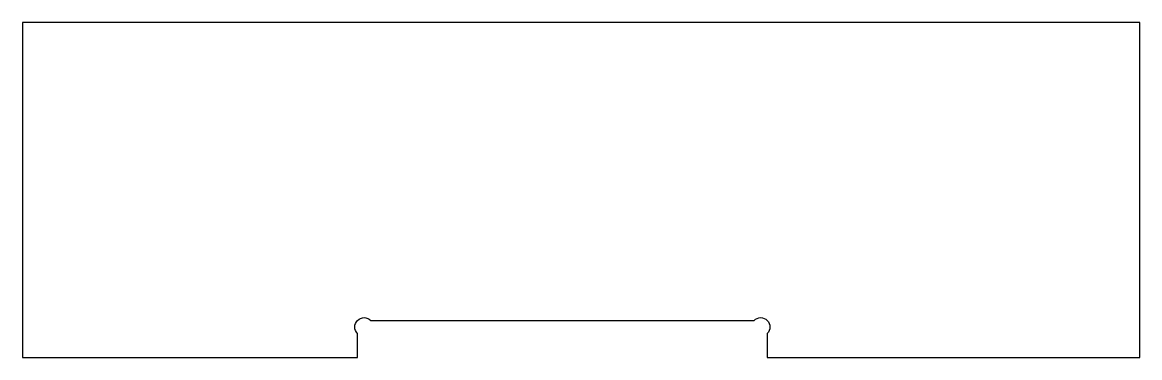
# Model space of a CAD drawing. Header units: inches. Extents: x -15 to -0.1, y 0 to 4.5.
import ezdxf

# ---------------------------------------------------------------- set-up
doc = ezdxf.new("R2010")
doc.units = ezdxf.units.IN
doc.layers.get('0').update_dxf_attribs({"linetype": 'CONTINUOUS'})

msp = doc.modelspace()

# ---------------------------------------------------------------- linework, layer by layer
msp.add_lwpolyline([(-10.525, 0.329, -1), (-10.348, 0.506), (-5.229, 0.506, -1), (-5.052, 0.329), (-5.052, 0.009), (-0.077, 0.009), (-0.077, 4.486), (-15.002, 4.486), (-15.002, 0.009), (-10.525, 0.009)], format="xyb", close=True)

doc.saveas('drawing.dxf')
